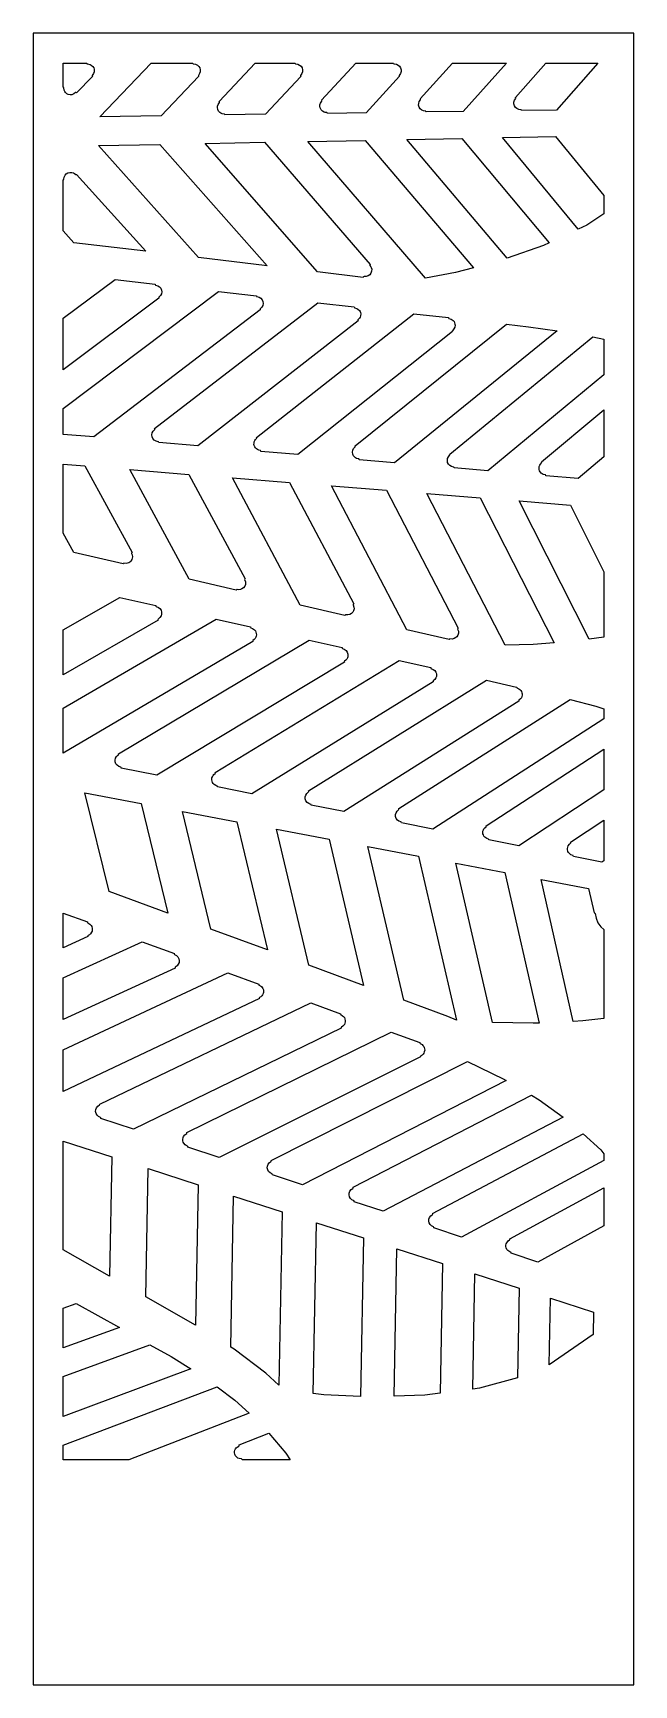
# Model space of a CAD drawing. Extents: x 0 to 400, y 0 to 1100.
import ezdxf

# ---------------------------------------------------------------- set-up
doc = ezdxf.new("R2010")
doc.units = 0
doc.layers.add('CUT', color=1, linetype='CONTINUOUS')
doc.layers.add('OUTLINE', color=7, linetype='CONTINUOUS')

msp = doc.modelspace()

# ---------------------------------------------------------------- linework, layer by layer
at = {"layer": 'CUT'}
for points in [[(39.52, 1071.13), (28.96, 1060.17), (28.56, 1060.34), (28.34, 1060.3), (27.14, 1059.42), (25.91, 1058.96), (24.62, 1058.88), (23.35, 1059.18), (22.58, 1059.58), (21.61, 1060.45), (21.13, 1061.18), (20.79, 1061.98), (20.55, 1063.51), (20.41, 1063.7), (20, 1063.86), (20, 1080), (35.71, 1080), (35.87, 1079.59), (36.06, 1079.45), (37.16, 1079.32), (37.98, 1079.07), (38.74, 1078.67), (39.69, 1077.81), (40.36, 1076.72), (40.61, 1075.91), (40.71, 1075.05), (40.64, 1074.2), (40.23, 1073), (39.36, 1071.74), (39.33, 1071.51)], [(110.07, 1071.31), (110.2, 1071.14), (85.36, 1044.87), (44.38, 1044.27), (78.53, 1080), (106.37, 1080), (106.53, 1079.59), (106.72, 1079.45), (108.23, 1079.21), (109.39, 1078.68), (110.34, 1077.82), (111.01, 1076.74), (111.34, 1075.51), (111.3, 1074.23), (110.9, 1073.02), (110.04, 1071.76)], [(178.29, 1071.16), (154.84, 1045.89), (127.7, 1045.49), (127.54, 1045.89), (127.35, 1046.02), (125.89, 1046.25), (125.08, 1046.57), (124.37, 1047.02), (123.48, 1047.95), (122.91, 1049.1), (122.69, 1050.37), (122.75, 1051.21), (123.15, 1052.43), (124.01, 1053.72), (124.04, 1053.94), (123.85, 1054.34), (147.92, 1080), (174.44, 1080), (174.6, 1079.59), (174.79, 1079.45), (176.29, 1079.22), (177.45, 1078.68), (178.4, 1077.84), (179.07, 1076.76), (179.4, 1075.54), (179.38, 1074.26), (178.98, 1073.06), (178.13, 1071.79), (178.1, 1071.56)], [(243.93, 1071.19), (221.77, 1046.88), (195.96, 1046.5), (195.8, 1046.9), (195.61, 1047.04), (194.53, 1047.16), (193.71, 1047.39), (192.6, 1048.02), (191.72, 1048.95), (191.14, 1050.09), (190.91, 1051.35), (190.97, 1052.2), (191.35, 1053.41), (192.17, 1054.66), (192.14, 1055.11), (192, 1055.28), (214.77, 1080), (240.04, 1080), (240.2, 1079.59), (240.39, 1079.45), (241.89, 1079.22), (243.05, 1078.68), (243.99, 1077.85), (244.66, 1076.78), (245, 1075.56), (244.98, 1074.29), (244.6, 1073.08), (243.76, 1071.81), (243.79, 1071.36)], [(257.71, 1056.21), (279.22, 1080), (315.09, 1080), (286.29, 1047.82), (261.72, 1047.46), (261.56, 1047.86), (261.37, 1048), (259.85, 1048.22), (258.69, 1048.74), (257.73, 1049.56), (257.05, 1050.64), (256.69, 1051.86), (256.7, 1053.13), (257.08, 1054.34), (257.88, 1055.57), (257.85, 1056.03)], [(321.22, 1056.97), (321.09, 1057.14), (341.4, 1080), (376.03, 1080), (348.53, 1048.74), (325.12, 1048.4), (324.96, 1048.8), (324.77, 1048.94), (323.26, 1049.16), (322.1, 1049.67), (321.14, 1050.49), (320.45, 1051.56), (320.09, 1052.78), (320.09, 1054.04), (320.46, 1055.25), (321.27, 1056.52)], [(43.5, 1025.04), (84.5, 1025.85), (155.92, 944.97), (110.09, 950.47)], [(220.07, 937.7), (219.85, 937.31), (189.4, 940.96), (114.53, 1026.44), (154.01, 1027.23), (224.44, 945.92), (224.23, 945.53), (224.25, 945.3), (224.89, 944.37), (225.08, 943.97), (225.42, 942.69), (225.37, 941.38), (224.94, 940.13), (224.15, 939.08), (223.09, 938.3), (221.84, 937.87), (220.96, 937.8), (220.5, 937.84)], [(220.97, 1028.55), (293.09, 943.72), (281.2, 940.6), (261.18, 936.75), (182.93, 1027.8)], [(343.58, 960.27), (339.77, 958.48), (315.54, 950.03), (248.84, 1029.1), (285.52, 1029.83)], [(380, 991.76), (380, 979.69), (368.53, 971.96), (362.94, 969.34), (312.41, 1030.36), (347.79, 1031.06)], [(29, 1005.87), (75.12, 954.66), (27.22, 960.4), (20, 968.33), (20, 1002.25), (20.41, 1002.41), (20.55, 1002.6), (20.78, 1004.1), (21.31, 1005.25), (22.15, 1006.2), (23.23, 1006.88), (24.45, 1007.21), (25.71, 1007.19), (26.93, 1006.81), (27.65, 1006.37), (28.37, 1005.77), (28.59, 1005.72)], [(83.72, 924.03), (83.64, 923.81), (83.76, 923.37), (20, 875.7), (20, 910.19), (54.69, 935.81), (81.24, 932.78), (81.25, 932.56), (81.52, 932.2), (83.01, 931.77), (84.12, 931.08), (84.97, 930.09), (85.5, 928.89), (85.65, 927.59), (85.41, 926.3), (84.8, 925.14)], [(151.2, 916.35), (151.13, 916.13), (151.25, 915.7), (40.37, 831.02), (20, 832.77), (20, 849.95), (123.38, 927.97), (148.68, 925.08), (148.79, 924.65), (148.96, 924.5), (150.46, 924.07), (151.56, 923.38), (152.41, 922.4), (152.94, 921.21), (153.1, 919.92), (152.87, 918.63), (152.27, 917.48)], [(80.93, 836.66), (189.61, 920.4), (213.77, 917.64), (213.88, 917.21), (214.05, 917.06), (215.5, 916.65), (216.26, 916.23), (217.2, 915.34), (217.67, 914.61), (217.98, 913.8), (218.14, 912.95), (218.04, 911.66), (217.77, 910.83), (217.35, 910.07), (216.29, 908.95), (216.22, 908.73), (216.35, 908.3), (109.59, 825.07), (83.68, 827.3), (83.55, 827.72), (83.38, 827.87), (81.86, 828.26), (81.08, 828.66), (80.72, 828.93), (79.84, 829.9), (79.29, 831.09), (79.11, 832.39), (79.33, 833.69), (79.91, 834.87), (80.99, 836.01), (81.06, 836.23)], [(253.5, 913.11), (276.51, 910.48), (276.52, 910.26), (276.79, 909.9), (278.28, 909.48), (279.03, 909.06), (279.69, 908.5), (280.23, 907.82), (280.62, 907.06), (280.86, 906.24), (280.93, 905.37), (280.72, 904.1), (280.14, 902.94), (279.12, 901.81), (279.05, 901.59), (279.19, 901.17), (176.32, 819.34), (151.62, 821.46), (151.6, 821.68), (151.32, 822.04), (150.21, 822.28), (149.4, 822.6), (148.67, 823.09), (148.05, 823.7), (147.57, 824.43), (147.23, 825.25), (147.07, 826.1), (147.08, 826.97), (147.25, 827.83), (147.61, 828.63), (148.1, 829.35), (148.84, 830.11), (148.9, 830.33), (148.77, 830.75)], [(214.42, 824.95), (214.32, 825.14), (315.18, 906.06), (329.75, 904.4), (348.97, 901.68), (240.67, 813.81), (217.12, 815.83), (217, 816.24), (216.83, 816.4), (215.33, 816.78), (214.56, 817.18), (213.88, 817.72), (213.33, 818.4), (212.78, 819.58), (212.58, 820.86), (212.77, 822.16), (213.35, 823.34), (214.39, 824.5)], [(277.56, 819.48), (277.46, 819.65), (372.72, 897.6), (380, 896.15), (380, 872.35), (302.79, 808.47), (280.36, 810.39), (280.34, 810.62), (280.05, 810.97), (278.56, 811.35), (277.42, 812.01), (276.55, 812.96), (275.98, 814.13), (275.79, 815.42), (275.97, 816.69), (276.53, 817.87), (277.53, 819.03)], [(380, 849.05), (380, 817.83), (362.78, 803.31), (341.39, 805.15), (341.37, 805.37), (341.08, 805.72), (339.58, 806.1), (338.82, 806.49), (338.14, 807.03), (337.59, 807.7), (337.17, 808.46), (336.92, 809.27), (336.82, 810.14), (337, 811.42), (337.32, 812.22), (337.8, 812.95), (338.56, 813.76), (338.59, 814.21), (338.47, 814.4)], [(20, 766.92), (20, 812.88), (34.37, 811.72), (65.89, 754.07), (65.61, 753.75), (65.58, 753.53), (65.98, 752.48), (66.17, 751.17), (66.08, 750.31), (65.83, 749.47), (65.14, 748.35), (64.51, 747.74), (63.76, 747.26), (62.95, 746.94), (62.09, 746.79), (60.53, 746.9), (60.15, 746.65), (60.07, 746.44), (27.09, 754.09)], [(64.37, 809.3), (103.81, 806.12), (141.15, 736.6), (140.97, 736.46), (140.83, 736.03), (141.34, 734.58), (141.42, 733.71), (141.33, 732.83), (140.87, 731.61), (140.08, 730.57), (139.01, 729.81), (138.2, 729.49), (136.9, 729.33), (135.77, 729.45), (135.56, 729.36), (135.3, 728.99), (104, 736.25)], [(207.7, 712.42), (207.62, 712.23), (177.85, 719.13), (132.72, 803.79), (170.74, 800.72), (213.43, 719.83), (213.14, 719.5), (213.11, 719.27), (213.61, 717.79), (213.66, 716.49), (213.33, 715.22), (212.91, 714.47), (212.01, 713.51), (210.87, 712.86), (209.6, 712.58), (208.07, 712.68)], [(277.14, 696.32), (277.06, 696.12), (248.8, 702.67), (198.62, 798.47), (235.29, 795.51), (282.94, 703.67), (282.66, 703.35), (282.62, 703.12), (283.1, 701.65), (283.14, 700.35), (282.8, 699.1), (282.11, 697.99), (281.48, 697.4), (280.35, 696.75), (279.08, 696.47), (277.52, 696.58)], [(346.79, 694.05), (332.83, 692.89), (314.19, 692.38), (262.19, 793.34), (297.59, 790.48)], [(380, 741.31), (380, 697.78), (370.19, 696.35), (323.57, 788.39), (357.76, 785.63)], [(83.14, 709.55), (83.2, 709.12), (20, 672.74), (20, 702.67), (57.85, 724.16), (81.75, 718.76), (81.81, 718.33), (81.96, 718.16), (83.42, 717.56), (84.45, 716.74), (85.19, 715.66), (85.58, 714.41), (85.58, 713.08), (85.19, 711.84), (84.45, 710.76), (83.23, 709.77)], [(20, 620.47), (20, 650.4), (121.95, 709.68), (144.84, 704.52), (144.82, 704.31), (145.04, 703.92), (146.07, 703.53), (146.82, 703.1), (147.48, 702.53), (148.01, 701.84), (148.4, 701.04), (148.62, 700.2), (148.67, 699.32), (148.54, 698.46), (148.25, 697.64), (147.8, 696.89), (147.21, 696.25), (146.34, 695.56), (146.25, 695.35), (146.32, 694.93)], [(56.96, 619.89), (56.89, 620.09), (183.9, 695.69), (205.76, 690.76), (205.82, 690.32), (205.97, 690.15), (207.02, 689.77), (207.77, 689.34), (208.42, 688.77), (209.17, 687.7), (209.57, 686.45), (209.62, 685.58), (209.5, 684.72), (209.21, 683.9), (208.77, 683.16), (208.18, 682.5), (207.31, 681.81), (207.21, 681.6), (207.29, 681.16), (82.47, 605.88), (58.68, 610.53), (58.6, 610.96), (58.45, 611.13), (57.01, 611.66), (55.98, 612.41), (55.2, 613.41), (54.76, 614.6), (54.66, 615.87), (54.93, 617.11), (55.54, 618.22), (56.12, 618.84), (56.87, 619.45)], [(266.43, 668.6), (266.34, 668.38), (266.42, 667.96), (145.74, 593.5), (122.89, 597.97), (122.81, 598.39), (122.66, 598.56), (121.7, 598.89), (120.58, 599.57), (119.96, 600.21), (119.48, 600.94), (119.16, 601.75), (119, 602.63), (119.1, 603.94), (119.38, 604.76), (119.82, 605.53), (120.4, 606.19), (121.29, 606.9), (121.38, 607.11), (121.3, 607.54), (243.81, 682.17), (264.69, 677.45), (264.75, 677.02), (264.9, 676.85), (266.35, 676.26), (267.38, 675.45), (268.11, 674.39), (268.29, 674), (268.51, 673.16), (268.53, 671.87), (268.46, 671.44), (268.17, 670.61), (267.47, 669.53)], [(183.42, 595.37), (301.76, 669.08), (321.88, 664.53), (321.94, 664.1), (322.1, 663.92), (323.39, 663.39), (324.1, 662.88), (324.7, 662.26), (325.15, 661.53), (325.46, 660.73), (325.61, 659.88), (325.58, 659.01), (325.4, 658.17), (325.05, 657.39), (324.55, 656.68), (323.39, 655.66), (323.3, 655.44), (323.39, 655.01), (206.9, 581.54), (185.14, 585.8), (185.06, 586.22), (184.91, 586.39), (183.48, 586.93), (182.43, 587.71), (181.66, 588.78), (181.23, 590.02), (181.19, 591.32), (181.54, 592.59), (182.23, 593.7), (183.42, 594.72), (183.51, 594.93)], [(243.53, 583.14), (243.45, 583.56), (357.44, 656.14), (374.72, 651.71), (380, 650.01), (380, 643.42), (266.06, 569.97), (245.17, 574.06), (245.09, 574.48), (244.94, 574.65), (243.6, 575.17), (242.54, 575.95), (241.78, 577), (241.35, 578.23), (241.3, 579.53), (241.63, 580.8), (242.33, 581.9), (243.29, 582.75)], [(380, 623.2), (380, 596.11), (323.29, 558.78), (303.38, 562.67), (303.39, 562.88), (303.16, 563.26), (302.15, 563.61), (301.38, 564.02), (300.7, 564.57), (300.16, 565.24), (299.75, 566), (299.5, 566.85), (299.42, 567.7), (299.51, 568.57), (299.77, 569.4), (300.18, 570.16), (300.74, 570.82), (301.55, 571.53), (301.63, 571.97), (301.54, 572.16)], [(34.56, 594.03), (71.99, 586.91), (89.75, 513.93), (50.69, 528.35)], [(135.62, 574.83), (156.05, 489.45), (118.38, 503.36), (99.46, 581.7)], [(380, 575.89), (380, 548.81), (378.71, 547.94), (359.67, 551.66), (359.59, 552.1), (359.43, 552.27), (358.04, 552.78), (357, 553.56), (356.46, 554.22), (356.05, 554.98), (355.73, 556.24), (355.73, 557.1), (355.91, 557.95), (356.23, 558.74), (357, 559.78), (357.85, 560.52), (357.93, 560.73), (357.84, 561.17)], [(162.16, 569.79), (197.11, 563.15), (220.04, 465.82), (183.68, 479.25)], [(246.71, 455.97), (222.78, 558.27), (256.58, 551.85), (281.87, 442.78), (276.16, 445.09)], [(281.41, 547.14), (314.13, 540.92), (336.98, 440.79), (332.91, 440.59), (305.85, 441.02)], [(380, 503.1), (380, 443.87), (366, 442.17), (359.58, 441.87), (338.16, 536.36), (369.84, 530.34), (373.47, 514.16), (373.71, 514.17), (373.93, 514.08), (374.19, 513.71), (374.9, 510.57), (376.05, 507.45), (377.95, 504.78)], [(20, 490.91), (20, 513.92), (36.22, 508.05), (36.23, 507.6), (36.36, 507.41), (37.7, 506.67), (38.62, 505.74), (39.05, 505), (39.42, 503.75), (39.45, 502.88), (39.31, 502.03), (39.01, 501.21), (38.27, 500.14), (37.61, 499.57), (36.66, 498.99), (36.54, 498.79), (36.57, 498.34)], [(94.61, 478.05), (94.5, 477.85), (94.52, 477.41), (20, 443.04), (20, 470.9), (72.7, 494.82), (94.07, 487.08), (94.03, 486.86), (94.21, 486.45), (95.56, 485.69), (96.46, 484.78), (97.07, 483.62), (97.32, 482.36), (97.18, 481.07), (96.68, 479.87), (95.84, 478.88)], [(20, 395.17), (20, 423.03), (129.65, 474.18), (150.23, 466.72), (150.24, 466.27), (150.37, 466.08), (151.31, 465.6), (151.99, 465.09), (152.57, 464.45), (153.01, 463.71), (153.3, 462.9), (153.42, 462.06), (153.39, 461.19), (153.17, 460.35), (152.8, 459.58), (152.29, 458.89), (151.65, 458.3), (150.71, 457.7), (150.57, 457.27), (150.63, 457.06)], [(44.39, 386.84), (184.88, 454.16), (204.64, 447), (204.65, 446.55), (204.78, 446.36), (206.09, 445.64), (206.73, 445.06), (207.23, 444.37), (207.6, 443.6), (207.85, 442.34), (207.81, 441.48), (207.61, 440.65), (207.25, 439.87), (206.74, 439.18), (206.12, 438.6), (205.23, 438.01), (205.12, 437.81), (205.16, 437.38), (66.76, 370.05), (45.07, 377.17), (45.06, 377.61), (44.92, 377.8), (43.54, 378.52), (42.59, 379.42), (41.95, 380.55), (41.68, 381.83), (41.78, 383.12), (42.28, 384.34), (43.09, 385.35), (44.32, 386.21), (44.45, 386.64)], [(123.88, 351.28), (103.01, 358.13), (103, 358.57), (102.86, 358.76), (101.89, 359.22), (101.18, 359.71), (100.34, 360.7), (99.95, 361.47), (99.72, 362.31), (99.66, 363.17), (99.89, 364.45), (100.25, 365.24), (101.05, 366.26), (102.31, 367.17), (102.42, 367.37), (102.38, 367.8), (238.48, 434.73), (257.49, 427.84), (257.45, 427.64), (257.62, 427.22), (258.92, 426.49), (259.54, 425.92), (260.06, 425.24), (260.43, 424.47), (260.64, 423.64), (260.69, 422.79), (260.45, 421.53), (260.1, 420.75), (259.6, 420.07), (258.97, 419.47), (258.06, 418.87), (257.92, 418.44), (257.99, 418.22)], [(158.62, 348.87), (158.57, 349.32), (289.24, 415.22), (313.49, 403.44), (315.02, 402.54), (179.29, 333.08), (159.29, 339.64), (159.28, 340.08), (159.14, 340.27), (157.76, 340.98), (156.82, 341.87), (156.19, 342.99), (155.9, 344.25), (156, 345.54), (156.46, 346.74), (157.26, 347.77), (158.33, 348.52)], [(212.83, 330.58), (213.11, 330.94), (213.06, 331.38), (331.71, 392.72), (336.8, 389.72), (352.78, 378.2), (233.05, 315.41), (213.83, 321.73), (213.82, 322.16), (213.68, 322.35), (212.3, 323.05), (211.37, 323.94), (210.73, 325.06), (210.45, 326.31), (210.53, 327.59), (210.98, 328.79), (211.77, 329.82)], [(266.04, 313.76), (265.96, 313.96), (366.17, 367.04), (377.88, 356.36), (380, 353.72), (380, 349.15), (285.24, 298.27), (266.72, 304.35), (266.75, 304.57), (266.56, 304.98), (265.26, 305.65), (264.33, 306.53), (263.69, 307.64), (263.4, 308.89), (263.48, 310.17), (263.92, 311.36), (264.69, 312.39), (265.92, 313.32)], [(52.36, 351.67), (50.85, 272.11), (20, 289.67), (20, 362.1)], [(76.64, 343.84), (109.92, 333.11), (108.17, 239.48), (75.02, 258.35)], [(380, 331.05), (380, 305.83), (335.94, 281.61), (318.16, 287.45), (318.19, 287.67), (318, 288.08), (316.66, 288.77), (316.02, 289.32), (315.48, 289.99), (314.96, 291.15), (314.8, 291.99), (314.81, 292.84), (314.97, 293.67), (315.3, 294.46), (315.77, 295.17), (316.37, 295.77), (317.24, 296.4), (317.33, 296.61), (317.28, 297.03)], [(133.89, 223.55), (131.59, 224.99), (133.46, 325.52), (165.75, 315.11), (163.62, 199.58), (154.95, 207.58)], [(217.99, 192.16), (193.49, 193.3), (186.5, 194.12), (188.58, 307.75), (219.91, 297.65)], [(272.48, 280.7), (270.94, 194.22), (260.85, 192.91), (240.3, 192.22), (242.07, 290.51)], [(294, 273.76), (323.54, 264.24), (322.49, 204.52), (297.09, 197.64), (292.64, 197.06)], [(20, 250.97), (28.75, 254.08), (57.47, 237.96), (20, 224.4)], [(373.14, 248.25), (372.88, 233.34), (343.67, 213.1), (344.45, 257.5)], [(20, 205.32), (77.82, 226.54), (91.97, 218.61), (105, 210.54), (20, 178.75)], [(20, 159.67), (122.55, 198.54), (134.23, 189.75), (143.8, 180.89), (63.78, 150), (20, 150)], [(136.91, 159.09), (137.22, 159.42), (137.21, 159.86), (156.97, 167.59), (168.37, 154.24), (171.07, 150), (139.11, 150), (138.95, 150.41), (138.76, 150.55), (137.23, 150.79), (136.42, 151.13), (135.7, 151.61), (135.37, 151.9), (134.83, 152.58), (134.29, 153.76), (134.13, 154.61), (134.14, 155.48), (134.32, 156.34), (134.66, 157.13), (135.16, 157.84), (135.78, 158.45)]]:
    msp.add_lwpolyline(points, close=True, dxfattribs=at)
at = {"layer": 'OUTLINE'}
msp.add_lwpolyline([(0, 0), (400, 0), (400, 1100), (0, 1100)], close=True, dxfattribs=at)

doc.saveas('drawing.dxf')
